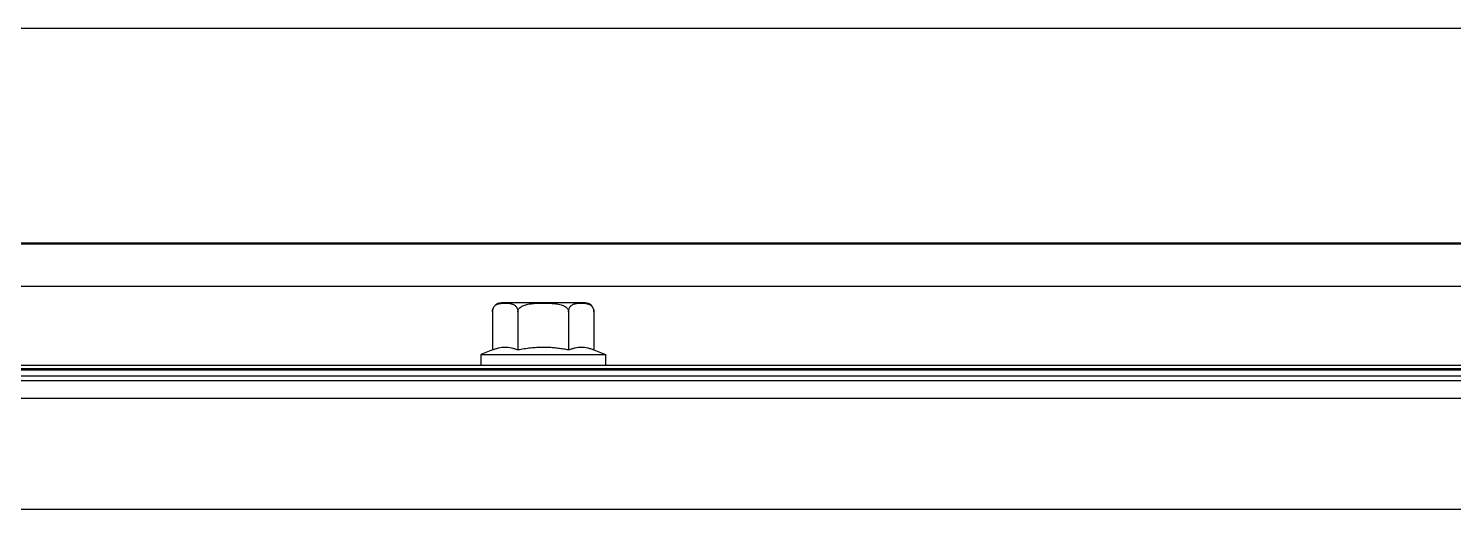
# Model space of a CAD drawing. Header units: millimetres. Extents: x 21899 to 38731, y -5425 to 3612.
# Drawn here: x 24551 to 24711, y -2820.5 to -2766.5 of the extents above; entities that cross this region are included whole.
import ezdxf

# ---------------------------------------------------------------- set-up
doc = ezdxf.new("R2010")
doc.units = ezdxf.units.MM

msp = doc.modelspace()

# ---------------------------------------------------------------- linework, layer by layer
at = {"color": 7, "linetype": 'Continuous'}
for p, q in [((25031.07, -2766.47), (23691.07, -2766.47)), ((25027.76, -2790.56), (22358.76, -2790.56)), ((25041.07, -2795.44), (22324.07, -2795.44)), ((24603.06, -2798.27), (24603.06, -2802.56)), ((24613.46, -2797.27), (24604.06, -2797.27)), ((24605.91, -2798.27), (24605.91, -2802.56)), ((24611.61, -2798.27), (24611.61, -2802.56)), ((24614.46, -2798.27), (24614.46, -2802.56)), ((24603.06, -2802.56), (24601.76, -2803.07)), ((24601.76, -2803.07), (24601.76, -2804.27)), ((24601.76, -2803.07), (24615.76, -2803.07)), ((24614.46, -2802.56), (24615.76, -2803.07)), ((24615.76, -2803.07), (24615.76, -2804.27)), ((22241.07, -2804.64), (25123.07, -2804.64)), ((22358.76, -2804.27), (25027.76, -2804.27)), ((22358.76, -2805.97), (25027.76, -2805.97)), ((25027.76, -2820.47), (23848.11, -2820.47))]:
    msp.add_line(p, q, dxfattribs=at)
at = {"color": 9, "linetype": 'Continuous'}
for p, q in [((25027.76, -2790.69), (22358.76, -2790.69)), ((22358.76, -2804.77), (25027.76, -2804.77)), ((22358.76, -2805.47), (25027.76, -2805.47)), ((22358.76, -2807.97), (25027.76, -2807.97))]:
    msp.add_line(p, q, dxfattribs=at)
at = {"color": 7, "linetype": 'Continuous'}
for centre, start, end in [((24604.06, -2798.27), 90, 180), ((24613.46, -2798.27), 0, 90)]:
    msp.add_arc(centre, 1, start, end, dxfattribs=at)
for points, start_tangent, end_tangent in [([(24603.06, -2798.27), (24603.07, -2798.12), (24603.08, -2798.07)], (0, 1), (0.196493, 0.980505)), ([(24603.08, -2798.07), (24603.09, -2798.01)], (0.196493, 0.980505), (0.259097, 0.965851)), ([(24603.09, -2798.01), (24603.11, -2797.96), (24603.14, -2797.89)], (0.259097, 0.965851), (0.393606, 0.919279)), ([(24603.14, -2797.89), (24603.17, -2797.82), (24603.25, -2797.69), (24603.36, -2797.58), (24603.48, -2797.49), (24603.61, -2797.42), (24603.77, -2797.37), (24603.95, -2797.33), (24604.07, -2797.32)], (0.393606, 0.919279), (0.994208, 0.10747)), ([(24604.07, -2797.32), (24604.16, -2797.31), (24604.38, -2797.3), (24604.6, -2797.3), (24604.81, -2797.31), (24605, -2797.33), (24605.17, -2797.36), (24605.33, -2797.41), (24605.48, -2797.48), (24605.6, -2797.57), (24605.71, -2797.69), (24605.8, -2797.81), (24605.86, -2797.96), (24605.9, -2798.12), (24605.91, -2798.27)], (0.994208, 0.10747), (0, -1)), ([(24605.91, -2798.27), (24605.93, -2798.12), (24606, -2797.98), (24606.11, -2797.84), (24606.27, -2797.71), (24606.46, -2797.6), (24606.68, -2797.51), (24606.93, -2797.44), (24607.17, -2797.39), (24607.41, -2797.36), (24607.62, -2797.34), (24607.82, -2797.32), (24608.01, -2797.31), (24608.2, -2797.3), (24608.39, -2797.3), (24608.57, -2797.3), (24608.76, -2797.3)], (0, 1), (1, 0)), ([(24608.76, -2797.3), (24609.05, -2797.3), (24609.34, -2797.3), (24609.62, -2797.32), (24609.91, -2797.34), (24610.19, -2797.37), (24610.48, -2797.42), (24610.76, -2797.49), (24611.02, -2797.58), (24611.23, -2797.69), (24611.4, -2797.82), (24611.52, -2797.97), (24611.59, -2798.12), (24611.61, -2798.27)], (1, 0), (0, -1)), ([(24611.61, -2798.27), (24611.62, -2798.12), (24611.66, -2797.96), (24611.72, -2797.82), (24611.8, -2797.69), (24611.91, -2797.58), (24612.03, -2797.49), (24612.17, -2797.42), (24612.33, -2797.37), (24612.5, -2797.33), (24612.68, -2797.31), (24612.87, -2797.3), (24613.07, -2797.3), (24613.24, -2797.3), (24613.4, -2797.31), (24613.56, -2797.33), (24613.71, -2797.36), (24613.86, -2797.41), (24614.02, -2797.48), (24614.15, -2797.57), (24614.26, -2797.68), (24614.35, -2797.81), (24614.41, -2797.96), (24614.45, -2798.12), (24614.46, -2798.27)], (0, 1), (0, -1)), ([(24605.91, -2802.56), (24605.55, -2802.44), (24605.19, -2802.34), (24604.84, -2802.29), (24604.49, -2802.27), (24604.13, -2802.29), (24603.78, -2802.34), (24603.43, -2802.44), (24603.06, -2802.56)], (-0.932391, 0.361452), (-0.932391, -0.361452)), ([(24608.76, -2802.27), (24608.05, -2802.29), (24607.34, -2802.35), (24606.63, -2802.44), (24605.91, -2802.56)], (-1, 0), (-0.981728, -0.190289)), ([(24611.61, -2802.56), (24611.03, -2802.46), (24610.46, -2802.38), (24609.89, -2802.32), (24609.33, -2802.28), (24608.76, -2802.27)], (-0.981728, 0.190289), (-1, 0)), ([(24614.46, -2802.56), (24614.1, -2802.44), (24613.74, -2802.34), (24613.39, -2802.29), (24613.04, -2802.27), (24612.68, -2802.29), (24612.33, -2802.34), (24611.98, -2802.44), (24611.61, -2802.56)], (-0.932391, 0.361452), (-0.932391, -0.361452))]:
    msp.add_spline(points, degree=3, dxfattribs=dict(at, start_tangent=start_tangent, end_tangent=end_tangent))

doc.saveas('drawing.dxf')
